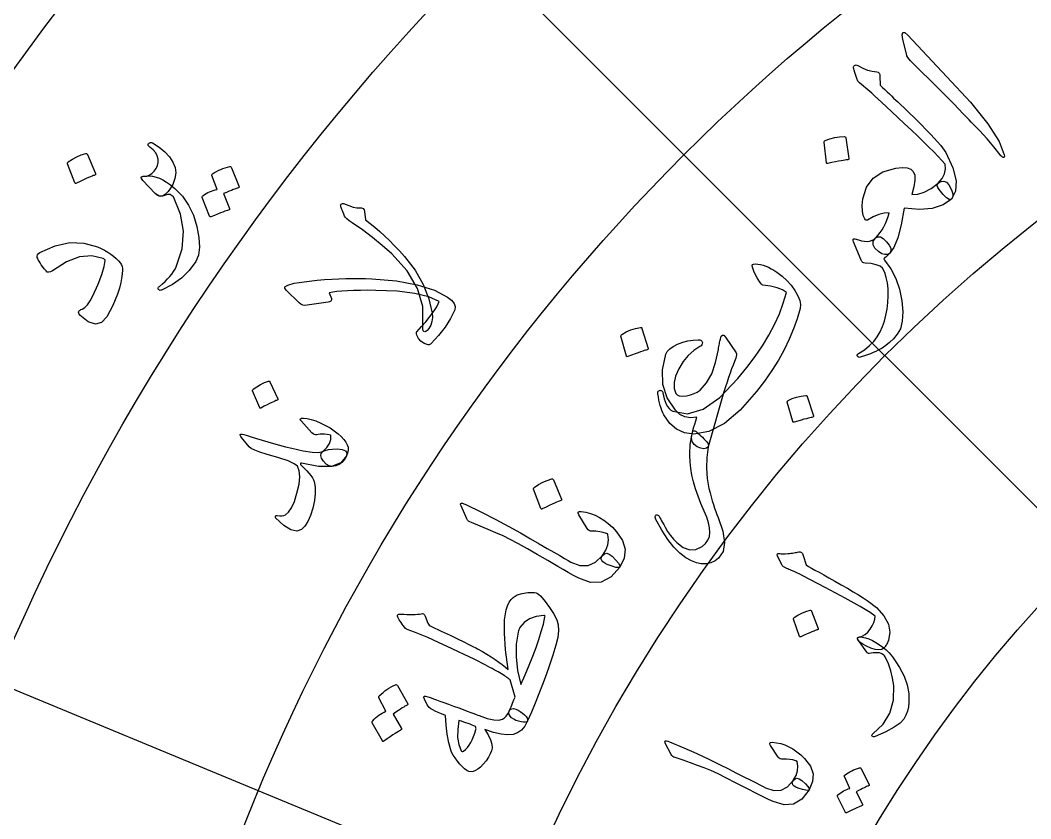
# Model space of a CAD drawing. Header units: millimetres. Extents: x -65 to 65, y -65 to 74.
# Drawn here: x -32.18 to -16.32, y 11.34 to 23.87 of the extents above; entities that cross this region are included whole.
import ezdxf

# ---------------------------------------------------------------- set-up
doc = ezdxf.new("R2010")
doc.units = ezdxf.units.MM
for name, color, linetype in [('ENGRAVE', 7, 'Continuous'), ('ENGRAVE_FINE', 8, 'Continuous'), ('GUIDE', 3, 'Continuous'), ('TEXT', 5, 'Continuous')]:
    doc.layers.add(name, color=color, linetype=linetype)

msp = doc.modelspace()

# ---------------------------------------------------------------- linework, layer by layer
at = {"layer": 'ENGRAVE'}
for radius in [57.525, 48.6086, 39.6922, 30.7759, 21.8595]:
    msp.add_circle((0, 0), radius, dxfattribs=at)
at = {"layer": 'ENGRAVE_FINE'}
for points in [[(-28.0667, 28.0667), (-21.7618, 21.7618)], [(-21.7618, 21.7618), (-15.457, 15.457)], [(-36.6709, 15.1896), (-28.4332, 11.7774)], [(-28.4332, 11.7774), (-20.1955, 8.3653)]]:
    msp.add_lwpolyline(points, dxfattribs=at)
for radius in [53.0668, 44.1504, 35.2341, 26.3177]:
    msp.add_circle((0, 0), radius, dxfattribs=at)
at = {"layer": 'GUIDE'}
msp.add_circle((0, 0), 59.475, dxfattribs=at)
at = {"layer": 'TEXT'}
for points in [[(-18.3254, 23.5691), (-18.3374, 23.6446), (-18.3284, 23.6814), (-18.2985, 23.6794), (-18.2477, 23.6385), (-17.637, 22.988), (-17.2654, 22.5862), (-16.9923, 22.247), (-16.816, 21.9718), (-16.7357, 21.761), (-16.7343, 21.7398), (-16.7367, 21.726), (-16.743, 21.7194), (-16.7533, 21.72), (-16.7647, 21.7247), (-16.7767, 21.7329), (-16.7892, 21.7447), (-16.8022, 21.7601), (-16.8981, 21.8844), (-17.0055, 22.0118), (-17.1246, 22.1422), (-17.2553, 22.2756), (-17.2887, 22.311), (-17.3803, 22.4057), (-17.5302, 22.5594), (-17.7387, 22.772), (-18.2078, 23.2379), (-18.2308, 23.2642), (-18.2492, 23.2907), (-18.2628, 23.3174), (-18.2718, 23.3443)], [(-19.0466, 22.9431), (-19.0643, 23.0052), (-19.0787, 23.0542), (-19.0896, 23.0902), (-19.0972, 23.113), (-19.101, 23.1283), (-19.1008, 23.1417), (-19.0965, 23.1532), (-19.0881, 23.1628), (-19.0756, 23.1701), (-19.0622, 23.1724), (-19.0477, 23.1696), (-19.0322, 23.1618), (-18.9581, 23.1221), (-18.8841, 23.0922), (-18.8103, 23.0721), (-18.7366, 23.0617), (-18.7147, 23.057), (-18.6991, 23.0443), (-18.6899, 23.0235), (-18.687, 22.9946), (-18.6811, 22.8545), (-18.6449, 22.8191), (-18.6092, 22.7845), (-18.5742, 22.7506), (-18.5397, 22.7173), (-18.5058, 22.6847), (-18.4725, 22.6529), (-18.4398, 22.6217), (-18.4076, 22.5912), (-18.111, 22.3081), (-17.8865, 22.0807), (-17.7336, 21.9096), (-17.6517, 21.7952), (-17.5439, 21.5545), (-17.4929, 21.3531), (-17.499, 21.1906), (-17.5623, 21.0666), (-17.565, 21.0643), (-17.5677, 21.062), (-17.5704, 21.0598), (-17.5732, 21.0575), (-17.6024, 21.0597), (-17.6427, 21.0868), (-17.6941, 21.1389), (-17.7565, 21.216), (-17.7775, 21.2463), (-17.787, 21.2732), (-17.7848, 21.2968), (-17.7712, 21.3171), (-17.713, 21.3893), (-17.6758, 21.4631), (-17.6597, 21.5389), (-17.6646, 21.6165), (-17.7149, 21.6733), (-17.7738, 21.7367), (-17.8413, 21.8064), (-17.9174, 21.8826), (-18.0015, 21.965), (-18.0934, 22.0534), (-18.1931, 22.1477), (-18.3005, 22.248), (-18.4053, 22.3471), (-18.5, 22.4358), (-18.5844, 22.5142), (-18.6586, 22.5822), (-18.7221, 22.6401), (-18.7747, 22.6884), (-18.8162, 22.727), (-18.8466, 22.7559), (-19.0079, 22.8905), (-19.0218, 22.9054), (-19.0329, 22.9191), (-19.0412, 22.9317), (-19.0466, 22.9431)], [(-19.5642, 21.9578), (-19.5637, 21.9643), (-19.5606, 21.9708), (-19.5548, 21.9771), (-19.5464, 21.9834), (-19.4723, 22.0109), (-19.3972, 22.0307), (-19.3212, 22.0426), (-19.2442, 22.0468), (-19.235, 22.0452), (-19.2283, 22.0414), (-19.224, 22.0355), (-19.2223, 22.0274), (-19.1731, 21.7041), (-19.1736, 21.6948), (-19.1789, 21.6881), (-19.1888, 21.6838), (-19.2035, 21.682), (-19.2161, 21.6805), (-19.2358, 21.6776), (-19.2623, 21.6734), (-19.2959, 21.6678), (-19.3367, 21.6606), (-19.3852, 21.6512), (-19.4414, 21.6398), (-19.5052, 21.6262), (-19.5144, 21.6252), (-19.5209, 21.6267), (-19.5245, 21.6308), (-19.5254, 21.6373)], [(-30.1619, 21.9382), (-30.1492, 21.951), (-30.1348, 21.9569), (-30.1187, 21.9559), (-30.1009, 21.948), (-29.9944, 21.8796), (-29.9057, 21.8067), (-29.8347, 21.7295), (-29.7813, 21.648), (-29.7482, 21.5634), (-29.7378, 21.4765), (-29.75, 21.3875), (-29.7849, 21.2961), (-29.817, 21.2375), (-29.8546, 21.1873), (-29.8978, 21.1455), (-29.9467, 21.1119), (-29.9704, 21.1051), (-29.9969, 21.11), (-30.0261, 21.1267), (-30.0581, 21.1552), (-30.252, 21.3582), (-30.2665, 21.3737), (-30.2759, 21.3873), (-30.2799, 21.3988), (-30.2788, 21.4082), (-30.273, 21.4156), (-30.2633, 21.4206), (-30.2497, 21.4235), (-30.2321, 21.4241), (-30.1911, 21.4286), (-30.1515, 21.4436), (-30.1134, 21.469), (-30.0767, 21.5048), (-30.0458, 21.5472), (-30.025, 21.5924), (-30.0144, 21.6405), (-30.0139, 21.6916), (-30.0258, 21.7447), (-30.0516, 21.7939), (-30.0914, 21.8394), (-30.1452, 21.881), (-30.1605, 21.8949), (-30.1684, 21.9091), (-30.1689, 21.9235), (-30.1619, 21.9382)], [(-31.4338, 21.621), (-31.4348, 21.6274), (-31.4334, 21.6344), (-31.4294, 21.6418), (-31.4228, 21.6498), (-31.3581, 21.6933), (-31.2905, 21.7296), (-31.22, 21.7586), (-31.1468, 21.7804), (-31.1375, 21.781), (-31.1301, 21.779), (-31.1246, 21.7742), (-31.1209, 21.7669), (-30.9943, 21.4666), (-30.9926, 21.4576), (-30.996, 21.4498), (-31.0046, 21.4434), (-31.0183, 21.4383), (-31.0302, 21.4339), (-31.0484, 21.4266), (-31.0731, 21.4164), (-31.1041, 21.4033), (-31.1418, 21.3868), (-31.1864, 21.3666), (-31.2379, 21.3427), (-31.2963, 21.315), (-31.3049, 21.3119), (-31.3115, 21.3119), (-31.316, 21.315), (-31.3184, 21.3211)], [(-29.1692, 21.4353), (-29.1703, 21.4416), (-29.1688, 21.4482), (-29.1648, 21.4551), (-29.1583, 21.4624), (-29.1268, 21.4826), (-29.0949, 21.501), (-29.0626, 21.5177), (-29.0298, 21.5326), (-28.9963, 21.5459), (-28.9617, 21.5575), (-28.926, 21.5674), (-28.8893, 21.5757), (-28.88, 21.5756), (-28.8722, 21.5728), (-28.8659, 21.5673), (-28.8611, 21.559), (-28.7407, 21.2593), (-28.7405, 21.2535), (-28.7445, 21.248), (-28.7527, 21.243), (-28.7652, 21.2383), (-28.7751, 21.2361), (-28.7899, 21.2315), (-28.8096, 21.2245), (-28.8341, 21.2151), (-28.8638, 21.2032), (-28.8989, 21.1888), (-28.9396, 21.1718), (-28.9857, 21.1522), (-28.891, 20.9189), (-28.8893, 20.9101), (-28.8926, 20.9028), (-28.901, 20.897), (-28.9144, 20.8927), (-28.9261, 20.889), (-28.944, 20.8828), (-28.9681, 20.874), (-28.9985, 20.8628), (-29.0354, 20.8487), (-29.0791, 20.8313), (-29.1296, 20.8106), (-29.1868, 20.7865), (-29.1944, 20.7852), (-29.2003, 20.7864), (-29.2043, 20.7901), (-29.2066, 20.7963), (-29.3212, 21.0906), (-29.3223, 21.0969), (-29.3209, 21.1035), (-29.317, 21.1105), (-29.3106, 21.1178), (-29.2853, 21.1361), (-29.2592, 21.1527), (-29.2323, 21.1676), (-29.2047, 21.1808), (-29.1765, 21.1925), (-29.1479, 21.2028), (-29.1188, 21.2117), (-29.0894, 21.2192)], [(-30.23, 21.427), (-30.1621, 21.4291), (-30.0996, 21.4244), (-30.0425, 21.4128), (-29.9907, 21.3945), (-29.94, 21.3688), (-29.8831, 21.3332), (-29.82, 21.2875), (-29.7505, 21.2319), (-29.6321, 21.1105), (-29.5352, 20.9704), (-29.4595, 20.812), (-29.4048, 20.6352), (-29.3725, 20.4616), (-29.3647, 20.3124), (-29.3816, 20.1873), (-29.4235, 20.0859), (-29.5262, 19.9461), (-29.6476, 19.8256), (-29.788, 19.7241), (-29.9477, 19.6415), (-29.96, 19.6364), (-29.9712, 19.6338), (-29.9813, 19.6336), (-29.9904, 19.6359), (-29.9993, 19.6409), (-30.0058, 19.647), (-30.01, 19.6542), (-30.0119, 19.6625), (-30.0104, 19.6723), (-30.0063, 19.6809), (-29.9998, 19.6885), (-29.9907, 19.6948), (-29.9447, 19.7346), (-29.9023, 19.7738), (-29.8638, 19.8126), (-29.8289, 19.8509), (-29.7979, 19.8891), (-29.7707, 19.9275), (-29.7474, 19.9661), (-29.728, 20.0049), (-29.6386, 20.2851), (-29.6161, 20.5604), (-29.661, 20.8316), (-29.7737, 21.0993), (-29.7791, 21.105), (-29.7885, 21.113), (-29.8017, 21.1232), (-29.819, 21.1357), (-29.8358, 21.1405), (-29.8627, 21.1382), (-29.8997, 21.1287), (-29.9467, 21.1119), (-29.9752, 21.1101), (-30.0033, 21.1166), (-30.0309, 21.1317), (-30.0581, 21.1552), (-30.252, 21.3582), (-30.2745, 21.3877), (-30.2783, 21.409), (-30.2634, 21.4221), (-30.23, 21.427)], [(-17.7712, 21.3171), (-17.7259, 21.3445), (-17.6835, 21.3487), (-17.6441, 21.3298), (-17.6077, 21.2879), (-17.5663, 21.2107), (-17.545, 21.1481), (-17.5436, 21.1001), (-17.5623, 21.0666), (-17.6969, 20.9735), (-17.8652, 20.9188), (-18.0679, 20.902), (-18.3057, 20.9225), (-18.3538, 20.6606), (-18.4075, 20.4555), (-18.4681, 20.3069), (-18.5367, 20.2144), (-18.5701, 20.1955), (-18.6102, 20.1937), (-18.6571, 20.2089), (-18.7109, 20.2413), (-18.7688, 20.2964), (-18.7958, 20.3503), (-18.792, 20.4031), (-18.7572, 20.4548), (-18.7202, 20.4961), (-18.686, 20.5395), (-18.6547, 20.5851), (-18.6262, 20.6328), (-18.6006, 20.683), (-18.5782, 20.7357), (-18.5588, 20.791), (-18.5425, 20.8489), (-18.6231, 20.8456), (-18.7069, 20.8259), (-18.7937, 20.7898), (-18.8835, 20.7371), (-18.8929, 20.7337), (-18.9028, 20.7354), (-18.9131, 20.7423), (-18.9237, 20.7543), (-18.9484, 20.807), (-18.9621, 20.8774), (-18.9648, 20.9658), (-18.9562, 21.0721), (-18.8994, 21.252), (-18.7936, 21.3924), (-18.6394, 21.4924), (-18.4377, 21.5511), (-18.34, 21.5612), (-18.2618, 21.5557), (-18.203, 21.5348), (-18.1636, 21.4987), (-18.142, 21.4422), (-18.1388, 21.363), (-18.1538, 21.2609), (-18.1867, 21.1361), (-18.0921, 21.142), (-17.9915, 21.1743), (-17.8846, 21.2327), (-17.7712, 21.3171)], [(-25.7126, 19.2731), (-25.7084, 19.2077), (-25.7161, 19.1459), (-25.7356, 19.0876), (-25.767, 19.0327), (-25.79, 19.0048), (-25.8102, 18.9877), (-25.8274, 18.9812), (-25.8419, 18.9854), (-25.8536, 18.9999), (-25.8604, 19.0227), (-25.8622, 19.0536), (-25.8589, 19.0926), (-25.8618, 19.3819), (-25.9436, 19.6636), (-26.1054, 19.9381), (-26.3481, 20.2051), (-26.4957, 20.3378), (-26.6482, 20.4635), (-26.8057, 20.5821), (-26.9682, 20.6934), (-27.0153, 20.7256), (-27.0509, 20.7537), (-27.0749, 20.7776), (-27.0873, 20.7975), (-27.0996, 20.8291), (-27.1106, 20.857), (-27.1204, 20.8814), (-27.1288, 20.902), (-27.1359, 20.9193), (-27.1414, 20.9332), (-27.1455, 20.9438), (-27.148, 20.9511), (-27.1493, 20.9628), (-27.1484, 20.9729), (-27.1453, 20.9812), (-27.14, 20.9878), (-27.1305, 20.9938), (-27.1215, 20.9971), (-27.1132, 20.9977), (-27.1055, 20.9954), (-27.0226, 20.9633), (-26.9529, 20.9413), (-26.8962, 20.9292), (-26.8525, 20.9273), (-26.8207, 20.9268), (-26.7971, 20.9171), (-26.7816, 20.8984), (-26.7742, 20.8705), (-26.7581, 20.739), (-26.6845, 20.684), (-26.6104, 20.624), (-26.5357, 20.5592), (-26.4604, 20.4895), (-26.3843, 20.415), (-26.3069, 20.3358), (-26.2284, 20.2519), (-26.1486, 20.1633), (-25.9808, 19.9479), (-25.8524, 19.7277), (-25.7632, 19.5028), (-25.7126, 19.2731)], [(-18.9836, 20.1055), (-19.1013, 20.3929), (-19.108, 20.4182), (-19.107, 20.4346), (-19.0983, 20.4421), (-19.0819, 20.4407), (-19.0252, 20.4242), (-18.9742, 20.4123), (-18.9288, 20.405), (-18.8891, 20.4023), (-18.8519, 20.4064), (-18.8172, 20.4169), (-18.7847, 20.4339), (-18.7546, 20.4572), (-18.7201, 20.4753), (-18.6801, 20.4713), (-18.6347, 20.4453), (-18.5837, 20.3973), (-18.5404, 20.3418), (-18.5177, 20.2933), (-18.5156, 20.2516), (-18.5341, 20.2168), (-18.5542, 20.1965), (-18.5752, 20.1766), (-18.5972, 20.157), (-18.62, 20.1378), (-18.6228, 20.1333), (-18.6235, 20.1272), (-18.6219, 20.1193), (-18.6182, 20.1098), (-18.5156, 19.9711), (-18.436, 19.8179), (-18.3789, 19.6502), (-18.344, 19.4683), (-18.3303, 19.2939), (-18.3374, 19.1485), (-18.3658, 19.0317), (-18.4157, 18.9432), (-18.476, 18.874), (-18.5354, 18.8147), (-18.5939, 18.7655), (-18.6517, 18.7263), (-18.6825, 18.7097), (-18.7162, 18.6926), (-18.7528, 18.6751), (-18.7924, 18.6571), (-18.8351, 18.6392), (-18.8811, 18.6216), (-18.9303, 18.6046), (-18.9828, 18.5879), (-18.9956, 18.5833), (-19.0069, 18.5814), (-19.0167, 18.5824), (-19.0251, 18.5861), (-19.0349, 18.5926), (-19.0413, 18.5994), (-19.0442, 18.6065), (-19.0437, 18.6138), (-19.0417, 18.622), (-19.0374, 18.6293), (-19.0309, 18.6356), (-19.0222, 18.6409), (-18.9299, 18.7018), (-18.8506, 18.7657), (-18.7843, 18.8327), (-18.7308, 18.9031), (-18.6862, 18.9811), (-18.6485, 19.0636), (-18.6176, 19.1508), (-18.5937, 19.2426), (-18.5762, 19.3392), (-18.5649, 19.4405), (-18.5597, 19.5466), (-18.5606, 19.6576), (-18.57, 19.7505), (-18.5873, 19.8352), (-18.6128, 19.9116), (-18.6465, 19.9796), (-18.6858, 20.0123), (-18.7446, 20.0367), (-18.823, 20.0526), (-18.921, 20.06), (-18.9402, 20.0634), (-18.957, 20.0721), (-18.9715, 20.0862), (-18.9836, 20.1055)], [(-31.7725, 19.938), (-31.8013, 19.9733), (-31.8265, 20.0061), (-31.8482, 20.0365), (-31.8664, 20.0644), (-31.8814, 20.0898), (-31.8934, 20.1125), (-31.9026, 20.1326), (-31.9088, 20.15), (-31.9112, 20.1726), (-31.9054, 20.1927), (-31.8915, 20.2104), (-31.8695, 20.2257), (-31.6308, 20.3323), (-31.3997, 20.3823), (-31.1768, 20.3764), (-30.962, 20.3153), (-30.9059, 20.2897), (-30.8528, 20.2621), (-30.8025, 20.2326), (-30.7551, 20.2012), (-30.7111, 20.1679), (-30.6709, 20.133), (-30.6346, 20.0962), (-30.6021, 20.0578), (-30.5875, 20.033), (-30.5774, 20.0063), (-30.5717, 19.9777), (-30.5705, 19.9473), (-30.5815, 19.8527), (-30.5986, 19.7592), (-30.6219, 19.6666), (-30.6513, 19.5749), (-30.6862, 19.4842), (-30.726, 19.3947), (-30.7707, 19.3062), (-30.8203, 19.2187), (-30.9005, 19.1283), (-30.9971, 19.1021), (-31.1103, 19.1404), (-31.24, 19.2434), (-31.2517, 19.2585), (-31.2585, 19.2738), (-31.2604, 19.2892), (-31.2574, 19.3048), (-31.2493, 19.3149), (-31.2383, 19.3236), (-31.2244, 19.3311), (-31.2075, 19.3373), (-31.1642, 19.362), (-31.1214, 19.4054), (-31.0791, 19.4676), (-31.037, 19.5486), (-30.9559, 19.7308), (-30.8965, 19.8841), (-30.8592, 20.0086), (-30.8444, 20.1045), (-30.8465, 20.1113), (-30.8526, 20.1185), (-30.8627, 20.1262), (-30.8769, 20.1343), (-31.0538, 20.1764), (-31.2456, 20.1585), (-31.452, 20.0801), (-31.6726, 19.9402), (-31.7027, 19.9226), (-31.7294, 19.9164), (-31.7527, 19.9215), (-31.7725, 19.938)], [(-20.6401, 20.0497), (-20.6008, 20.0462), (-20.5607, 20.039), (-20.5198, 20.028), (-20.4782, 20.0133), (-20.4359, 19.995), (-20.3931, 19.9733), (-20.3499, 19.9482), (-20.3062, 19.9196), (-20.2235, 19.8571), (-20.1485, 19.7879), (-20.0812, 19.7123), (-20.0215, 19.6302), (-19.9754, 19.5497), (-19.9466, 19.4762), (-19.9349, 19.4096), (-19.9404, 19.35), (-19.9861, 19.1889), (-20.0429, 19.0273), (-20.111, 18.8651), (-20.1901, 18.7022), (-20.2807, 18.5385), (-20.383, 18.3743), (-20.4969, 18.2092), (-20.6225, 18.0431), (-20.8798, 17.751), (-21.1282, 17.5421), (-21.3703, 17.4167), (-21.608, 17.3758), (-21.7518, 17.3952), (-21.878, 17.4517), (-21.9865, 17.5457), (-22.0766, 17.6778), (-22.0924, 17.7107), (-22.1072, 17.7461), (-22.1208, 17.7839), (-22.1334, 17.8241), (-22.1448, 17.8668), (-22.1552, 17.9119), (-22.1644, 17.9594), (-22.1724, 18.0093), (-22.1736, 18.0248), (-22.1712, 18.038), (-22.1655, 18.0491), (-22.1562, 18.0579), (-22.1484, 18.0625), (-22.1393, 18.0643), (-22.129, 18.0633), (-22.1175, 18.0595), (-22.1079, 18.0544), (-22.1007, 18.0471), (-22.096, 18.0375), (-22.0936, 18.0258), (-22.0848, 17.9781), (-22.0729, 17.932), (-22.0579, 17.8877), (-22.0397, 17.845), (-22.0186, 17.8088), (-21.9942, 17.7788), (-21.9665, 17.755), (-21.9357, 17.7373), (-21.7051, 17.6961), (-21.4596, 17.7683), (-21.1976, 17.9524), (-20.9157, 18.2473), (-20.7744, 18.4212), (-20.6463, 18.593), (-20.5314, 18.7629), (-20.4297, 18.9314), (-20.3412, 19.0989), (-20.2658, 19.2656), (-20.2035, 19.4319), (-20.1543, 19.598), (-20.2183, 19.6393), (-20.3016, 19.6725), (-20.4042, 19.6975), (-20.5262, 19.7138), (-20.5346, 19.7187), (-20.547, 19.7313), (-20.5634, 19.7515), (-20.5838, 19.7794), (-20.5851, 19.7829), (-20.5864, 19.7858), (-20.5878, 19.788), (-20.5891, 19.7896), (-20.6141, 19.8302), (-20.6391, 19.8787), (-20.6642, 19.9349), (-20.6892, 19.999), (-20.694, 20.0214), (-20.6874, 20.0373), (-20.6694, 20.0468), (-20.6401, 20.0497)], [(-25.9514, 18.983), (-25.8789, 19.0654), (-25.8146, 19.1409), (-25.7587, 19.2098), (-25.7113, 19.2721), (-25.6721, 19.3279), (-25.6408, 19.3772), (-25.6175, 19.4202), (-25.6022, 19.4567), (-25.7647, 19.5298), (-25.9843, 19.5844), (-26.2616, 19.6195), (-26.5968, 19.6334), (-26.7231, 19.6339), (-26.8397, 19.6327), (-26.9464, 19.6301), (-27.0433, 19.626), (-27.1302, 19.6206), (-27.2069, 19.6136), (-27.2734, 19.6051), (-27.3296, 19.5954), (-27.2905, 19.5061), (-27.2946, 19.483), (-27.3055, 19.4658), (-27.323, 19.4543), (-27.3473, 19.4487), (-27.6746, 19.3984), (-27.7101, 19.3972), (-27.7429, 19.4033), (-27.7731, 19.4167), (-27.8006, 19.4375), (-28.0031, 19.6369), (-28.0167, 19.6519), (-28.0245, 19.6653), (-28.0264, 19.6773), (-28.0225, 19.6877), (-27.9766, 19.717), (-27.877, 19.7445), (-27.7239, 19.7698), (-27.5176, 19.792), (-27.4019, 19.8019), (-27.2887, 19.8097), (-27.178, 19.8156), (-27.0697, 19.8195), (-26.964, 19.8215), (-26.8608, 19.8216), (-26.7601, 19.8198), (-26.6619, 19.8162), (-26.2739, 19.782), (-25.9464, 19.7213), (-25.6788, 19.6362), (-25.4706, 19.5283), (-25.4079, 19.4774), (-25.3686, 19.4271), (-25.3526, 19.3774), (-25.36, 19.3282), (-25.4267, 19.1903), (-25.5105, 19.0566), (-25.6113, 18.9269), (-25.7293, 18.801), (-25.7408, 18.7898), (-25.7519, 18.7824), (-25.7629, 18.7786), (-25.7736, 18.7786), (-25.8394, 18.8014), (-25.8915, 18.8342), (-25.9298, 18.877), (-25.9543, 18.9299), (-25.9592, 18.9488), (-25.9604, 18.9639), (-25.9578, 18.9753), (-25.9514, 18.983)], [(-22.7512, 18.9146), (-22.7517, 18.9212), (-22.7495, 18.928), (-22.7447, 18.9352), (-22.7373, 18.9427), (-22.6678, 18.9813), (-22.5963, 19.0123), (-22.5226, 19.0358), (-22.4468, 19.0516), (-22.4375, 19.0514), (-22.4303, 19.0487), (-22.4252, 19.0435), (-22.4223, 19.0357), (-22.3262, 18.7225), (-22.3254, 18.7132), (-22.3296, 18.7057), (-22.3388, 18.7), (-22.3531, 18.696), (-22.3654, 18.6925), (-22.3845, 18.6867), (-22.4102, 18.6785), (-22.4427, 18.6678), (-22.4821, 18.6544), (-22.5288, 18.6378), (-22.5829, 18.6179), (-22.6442, 18.5946), (-22.6532, 18.5923), (-22.6598, 18.5928), (-22.664, 18.5962), (-22.6658, 18.6026)], [(-21.1118, 18.901), (-20.944, 18.6537), (-20.9389, 18.6383), (-20.9381, 18.6194), (-20.9416, 18.5971), (-20.9493, 18.5714), (-20.9708, 18.5182), (-20.9928, 18.4612), (-21.0154, 18.4002), (-21.0385, 18.3354), (-21.0622, 18.2668), (-21.0868, 18.1947), (-21.1121, 18.1189), (-21.1381, 18.0395), (-21.3813, 17.1777), (-21.4111, 17.154), (-21.4495, 17.1462), (-21.4966, 17.1544), (-21.5525, 17.1784), (-21.6028, 17.2152), (-21.6335, 17.2613), (-21.6445, 17.3169), (-21.6356, 17.382), (-21.6337, 17.3895), (-21.6298, 17.4044), (-21.6238, 17.4264), (-21.6158, 17.4557), (-21.6055, 17.4919), (-21.5931, 17.5348), (-21.5784, 17.5843), (-21.5614, 17.6404), (-21.6616, 17.6319), (-21.7509, 17.6473), (-21.8294, 17.6868), (-21.897, 17.7506), (-22.0237, 17.9441), (-22.0917, 18.1553), (-22.1002, 18.3842), (-22.0484, 18.6304), (-22.0255, 18.6747), (-21.9866, 18.7159), (-21.9318, 18.7539), (-21.8612, 18.7886), (-21.7802, 18.8178), (-21.6993, 18.8388), (-21.6187, 18.8518), (-21.5383, 18.8567), (-21.512, 18.8548), (-21.4924, 18.8472), (-21.4797, 18.8339), (-21.4738, 18.8149), (-21.4742, 18.7945), (-21.4806, 18.7768), (-21.4929, 18.762), (-21.5113, 18.7499), (-21.6094, 18.6891), (-21.6978, 18.6104), (-21.7762, 18.5141), (-21.8444, 18.4002), (-21.8938, 18.287), (-21.9181, 18.1849), (-21.9173, 18.0941), (-21.8918, 18.0147), (-21.8706, 17.9913), (-21.8354, 17.9777), (-21.7863, 17.9739), (-21.7234, 17.9797), (-21.6595, 17.9928), (-21.6026, 18.0116), (-21.5527, 18.036), (-21.5097, 18.0662), (-21.4087, 18.1797), (-21.3275, 18.324), (-21.2655, 18.4992), (-21.2221, 18.706), (-21.2183, 18.7291), (-21.2145, 18.7516), (-21.2106, 18.7734), (-21.2066, 18.7946), (-21.2026, 18.8149), (-21.1985, 18.8338), (-21.1943, 18.8515), (-21.19, 18.8679), (-21.1767, 18.9121), (-21.1592, 18.9324), (-21.1376, 18.9287), (-21.1118, 18.901)], [(-28.5317, 18.0539), (-28.5329, 18.0596), (-28.5318, 18.0659), (-28.5285, 18.0726), (-28.5229, 18.08), (-28.4667, 18.1212), (-28.4076, 18.156), (-28.3459, 18.1845), (-28.2814, 18.2067), (-28.2732, 18.2075), (-28.2665, 18.206), (-28.2614, 18.202), (-28.2579, 18.1955), (-28.1358, 17.9323), (-28.134, 17.9243), (-28.1368, 17.9173), (-28.1442, 17.9112), (-28.1562, 17.9062), (-28.1666, 17.9018), (-28.1827, 17.8946), (-28.2043, 17.8846), (-28.2315, 17.8718), (-28.2645, 17.8557), (-28.3035, 17.8361), (-28.3486, 17.8129), (-28.3997, 17.786), (-28.4073, 17.7829), (-28.4132, 17.7827), (-28.4173, 17.7853), (-28.4196, 17.7906)], [(-20.1417, 17.8762), (-20.1422, 17.8825), (-20.1402, 17.8888), (-20.1357, 17.8952), (-20.1286, 17.9018), (-20.0624, 17.9332), (-19.9941, 17.9572), (-19.9236, 17.9739), (-19.8511, 17.9832), (-19.8421, 17.9823), (-19.8351, 17.9792), (-19.8302, 17.9738), (-19.8273, 17.9662), (-19.7306, 17.662), (-19.7297, 17.6532), (-19.7336, 17.6464), (-19.7424, 17.6417), (-19.7561, 17.639), (-19.7679, 17.6366), (-19.7861, 17.6326), (-19.8107, 17.6267), (-19.8417, 17.6191), (-19.8794, 17.6094), (-19.9241, 17.5971), (-19.9757, 17.5824), (-20.0344, 17.565), (-20.043, 17.5635), (-20.0494, 17.5645), (-20.0534, 17.568), (-20.0553, 17.5742)], [(-27.4029, 17.3738), (-27.4397, 17.3748), (-27.4723, 17.3741), (-27.5008, 17.3716), (-27.5251, 17.3674), (-27.5447, 17.3658), (-27.5636, 17.3698), (-27.5817, 17.3796), (-27.5991, 17.395), (-27.7697, 17.5833), (-27.7827, 17.6028), (-27.7811, 17.6165), (-27.7651, 17.6245), (-27.7347, 17.6266), (-27.6761, 17.6215), (-27.6105, 17.6071), (-27.538, 17.5834), (-27.4585, 17.5504), (-27.3853, 17.5139), (-27.3163, 17.4738), (-27.2515, 17.4302), (-27.1908, 17.383), (-27.1408, 17.3376), (-27.0998, 17.2937), (-27.0678, 17.2514), (-27.0448, 17.2106), (-27.0335, 17.1713), (-27.033, 17.1271), (-27.043, 17.078), (-27.0638, 17.024), (-27.0928, 16.9736), (-27.1295, 16.9327), (-27.1741, 16.9012), (-27.2264, 16.8791), (-27.2807, 16.8706), (-27.3312, 16.8796), (-27.3779, 16.9064), (-27.4207, 16.9508), (-27.4494, 16.9974), (-27.4603, 17.0383), (-27.4535, 17.0733), (-27.4289, 17.1025), (-27.3648, 17.1652), (-27.3225, 17.2283), (-27.302, 17.2919), (-27.3034, 17.3562), (-27.3107, 17.3623), (-27.3298, 17.3673), (-27.3605, 17.3712), (-27.4029, 17.3738)], [(-28.6344, 17.3622), (-28.5523, 17.3347), (-28.4682, 17.3077), (-28.3821, 17.2813), (-28.2939, 17.2555), (-28.2035, 17.23), (-28.1103, 17.2046), (-28.0145, 17.1793), (-27.916, 17.1541), (-27.7355, 17.1139), (-27.595, 17.0916), (-27.4943, 17.0874), (-27.4333, 17.1015), (-27.3905, 17.1203), (-27.3383, 17.1335), (-27.2767, 17.1412), (-27.2056, 17.1433), (-27.1239, 17.1359), (-27.0719, 17.1152), (-27.0497, 17.0815), (-27.057, 17.0347), (-27.144, 16.9232), (-27.2904, 16.8675), (-27.497, 16.8669), (-27.764, 16.921), (-27.7687, 16.9215), (-27.7727, 16.9207), (-27.7762, 16.9185), (-27.779, 16.9151), (-27.7801, 16.912), (-27.7803, 16.9083), (-27.7794, 16.904), (-27.7774, 16.8991), (-27.7467, 16.8698), (-27.7149, 16.8376), (-27.6821, 16.8024), (-27.6482, 16.7643), (-27.6173, 16.7264), (-27.5933, 16.6918), (-27.5762, 16.6605), (-27.566, 16.6325), (-27.5498, 16.5443), (-27.5478, 16.4454), (-27.5598, 16.3358), (-27.5857, 16.2155), (-27.6208, 16.0985), (-27.6618, 16.0034), (-27.7089, 15.9302), (-27.7623, 15.8788), (-27.8376, 15.8516), (-27.9308, 15.8727), (-28.0418, 15.9422), (-28.1705, 16.0605), (-28.1735, 16.0666), (-28.1745, 16.073), (-28.1735, 16.0796), (-28.1705, 16.0864), (-28.1653, 16.0936), (-28.1591, 16.0983), (-28.1519, 16.1007), (-28.1438, 16.1007), (-28.1053, 16.0962), (-28.0713, 16.0961), (-28.0417, 16.1003), (-28.0165, 16.1089), (-27.9652, 16.1513), (-27.9179, 16.2217), (-27.8744, 16.3203), (-27.8344, 16.447), (-27.8022, 16.5887), (-27.7901, 16.7068), (-27.7984, 16.8016), (-27.8273, 16.8728), (-27.8767, 16.9118), (-27.9744, 16.9564), (-28.1206, 17.0065), (-28.3154, 17.0617), (-28.4168, 17.0927), (-28.4959, 17.1225), (-28.5526, 17.1513), (-28.5869, 17.1791), (-28.7035, 17.3227), (-28.7156, 17.338), (-28.7231, 17.351), (-28.7258, 17.3616), (-28.7239, 17.3699), (-28.7144, 17.3758), (-28.6963, 17.3765), (-28.6696, 17.372), (-28.6344, 17.3622)], [(-21.3813, 17.1777), (-21.4051, 17.0086), (-21.411, 16.8433), (-21.3992, 16.6821), (-21.3698, 16.525), (-21.3529, 16.4564), (-21.3357, 16.3911), (-21.3182, 16.3291), (-21.3004, 16.2703), (-21.2824, 16.2148), (-21.2641, 16.1624), (-21.2457, 16.1133), (-21.2271, 16.0674), (-21.1526, 15.8526), (-21.126, 15.675), (-21.1477, 15.5339), (-21.2182, 15.4285), (-21.2743, 15.3855), (-21.3384, 15.3566), (-21.4108, 15.3417), (-21.4914, 15.3408), (-21.5659, 15.3533), (-21.6465, 15.3853), (-21.7334, 15.4367), (-21.8263, 15.5077), (-21.9188, 15.5996), (-22.0134, 15.7198), (-22.1095, 15.8688), (-22.2068, 16.0469), (-22.2105, 16.0588), (-22.2122, 16.0704), (-22.2119, 16.0816), (-22.2096, 16.0925), (-22.2055, 16.1016), (-22.1999, 16.1073), (-22.1928, 16.1098), (-22.1842, 16.109), (-22.1742, 16.1053), (-22.1662, 16.1014), (-22.16, 16.0972), (-22.1557, 16.0927), (-22.1525, 16.0869), (-22.1468, 16.0764), (-22.1385, 16.0614), (-22.1277, 16.0419), (-22.1143, 16.0177), (-22.0983, 15.989), (-22.0797, 15.9558), (-22.0585, 15.918), (-22.0184, 15.8497), (-21.9746, 15.7865), (-21.9271, 15.7283), (-21.876, 15.6751), (-21.7733, 15.598), (-21.6727, 15.5622), (-21.5744, 15.5674), (-21.4782, 15.6133), (-21.4243, 15.6584), (-21.386, 15.7102), (-21.3634, 15.7688), (-21.3564, 15.8342), (-21.3603, 15.905), (-21.3761, 15.9838), (-21.4038, 16.0708), (-21.4433, 16.1659), (-21.4954, 16.2863), (-21.5407, 16.4034), (-21.5794, 16.517), (-21.6113, 16.6273), (-21.6364, 16.7345), (-21.6547, 16.8392), (-21.6661, 16.9413), (-21.6707, 17.0408), (-21.6712, 17.0806), (-21.6701, 17.1213), (-21.6674, 17.1628), (-21.6632, 17.2051), (-21.6577, 17.2482), (-21.6513, 17.2921), (-21.6439, 17.3367), (-21.6356, 17.382), (-21.6261, 17.4126), (-21.6121, 17.4286), (-21.5935, 17.4299), (-21.5704, 17.4167), (-21.545, 17.3939), (-21.5204, 17.3712), (-21.4964, 17.3488), (-21.473, 17.3267), (-21.4507, 17.3048), (-21.4296, 17.2831), (-21.4098, 17.2616), (-21.3914, 17.2404), (-21.3842, 17.2294), (-21.3801, 17.2154), (-21.3791, 17.1981), (-21.3813, 17.1777)], [(-24.1226, 16.5104), (-24.1236, 16.5168), (-24.1222, 16.5238), (-24.1181, 16.5313), (-24.1115, 16.5394), (-24.0465, 16.5835), (-23.9786, 16.6204), (-23.9078, 16.65), (-23.8343, 16.6722), (-23.825, 16.6728), (-23.8176, 16.6708), (-23.8121, 16.6661), (-23.8084, 16.6586), (-23.6823, 16.3575), (-23.6806, 16.3484), (-23.6841, 16.3406), (-23.6926, 16.3342), (-23.7064, 16.329), (-23.7183, 16.3245), (-23.7366, 16.3171), (-23.7613, 16.3067), (-23.7924, 16.2934), (-23.8302, 16.2767), (-23.8748, 16.2562), (-23.9265, 16.2318), (-23.985, 16.2036), (-23.9936, 16.2004), (-24.0002, 16.2004), (-24.0047, 16.2034), (-24.0072, 16.2096)], [(-25.2599, 16.2515), (-25.265, 16.2637), (-25.2673, 16.2736), (-25.2668, 16.281), (-25.2635, 16.2861), (-25.2545, 16.2913), (-25.238, 16.2905), (-25.2141, 16.2837), (-25.1827, 16.2709), (-24.9382, 16.1505), (-24.7142, 16.036), (-24.5106, 15.9275), (-24.3272, 15.8251), (-24.1722, 15.7349), (-24.0331, 15.6541), (-23.91, 15.5829), (-23.8029, 15.5211), (-23.7119, 15.4687), (-23.637, 15.4255), (-23.5784, 15.3914), (-23.5359, 15.3665), (-23.3952, 15.3128), (-23.2659, 15.3125), (-23.148, 15.3652), (-23.041, 15.4708), (-23.0091, 15.4987), (-22.9734, 15.5062), (-22.934, 15.4933), (-22.8909, 15.4601), (-22.8292, 15.3984), (-22.7885, 15.3493), (-22.7689, 15.3129), (-22.7702, 15.289), (-22.9067, 15.1338), (-23.059, 15.053), (-23.2279, 15.0466), (-23.414, 15.1152), (-23.4954, 15.1596), (-23.5767, 15.2047), (-23.6579, 15.2504), (-23.7389, 15.2968), (-23.8198, 15.3436), (-23.9009, 15.3908), (-23.982, 15.4382), (-24.0632, 15.486), (-24.2179, 15.5773), (-24.3591, 15.6565), (-24.4868, 15.7235), (-24.6011, 15.7784), (-24.7128, 15.8281), (-24.8328, 15.8795), (-24.961, 15.9327), (-25.0976, 15.9874), (-25.1215, 15.9984), (-25.1412, 16.0118), (-25.1566, 16.0276), (-25.1678, 16.0458)], [(-23.2827, 15.8959), (-23.4103, 16.1072), (-23.422, 16.1337), (-23.4202, 16.1519), (-23.4048, 16.1619), (-23.3758, 16.1636), (-23.3007, 16.1517), (-23.2274, 16.1319), (-23.1559, 16.1044), (-23.0862, 16.0692), (-23.018, 16.0259), (-22.951, 15.974), (-22.8852, 15.9137), (-22.8206, 15.845), (-22.7265, 15.7079), (-22.6869, 15.5697), (-22.7015, 15.4302), (-22.7702, 15.289), (-22.7897, 15.2806), (-22.8288, 15.2846), (-22.8872, 15.301), (-22.9652, 15.3299), (-23.0043, 15.3493), (-23.0333, 15.3699), (-23.0521, 15.3919), (-23.0608, 15.4152), (-23.0607, 15.4291), (-23.0574, 15.443), (-23.0508, 15.4569), (-23.041, 15.4708), (-22.9882, 15.5548), (-22.9567, 15.6375), (-22.9464, 15.7192), (-22.9574, 15.8), (-22.9594, 15.8047), (-22.9636, 15.8086), (-22.9699, 15.8118), (-22.9783, 15.8144), (-23.0285, 15.8317), (-23.0833, 15.8439), (-23.1428, 15.851), (-23.2068, 15.8528), (-23.23, 15.855), (-23.2504, 15.8629), (-23.268, 15.8765), (-23.2827, 15.8959)], [(-20.295, 15.4946), (-20.2887, 15.5002), (-20.2804, 15.5032), (-20.27, 15.5034), (-20.2577, 15.5011), (-20.2388, 15.4976), (-20.2116, 15.4964), (-20.1759, 15.4975), (-20.132, 15.5008), (-20.1078, 15.5037), (-20.0843, 15.5066), (-20.0615, 15.5095), (-20.0396, 15.5124), (-20.0184, 15.5157), (-19.9979, 15.5195), (-19.9783, 15.5239), (-19.9595, 15.5289), (-19.9379, 15.5298), (-19.9192, 15.5204), (-19.9034, 15.5007), (-19.8904, 15.4708), (-19.8457, 15.3235), (-19.8084, 15.3005), (-19.7621, 15.2735), (-19.7068, 15.2424), (-19.6424, 15.2072), (-19.5691, 15.167), (-19.4869, 15.1213), (-19.3958, 15.0698), (-19.2959, 15.0126), (-19.1963, 14.9564), (-19.1055, 14.9032), (-19.0236, 14.8531), (-18.9504, 14.8061), (-18.8859, 14.7624), (-18.8299, 14.7223), (-18.7824, 14.6856), (-18.7433, 14.6525), (-18.6235, 14.5234), (-18.5523, 14.3945), (-18.5294, 14.2661), (-18.5546, 14.1379), (-18.5613, 14.1194), (-18.5686, 14.1021), (-18.5765, 14.0861), (-18.585, 14.0712), (-18.5939, 14.0574), (-18.6031, 14.0446), (-18.6126, 14.0327), (-18.6223, 14.0218), (-18.6584, 13.9969), (-18.7053, 13.9877), (-18.7632, 13.9939), (-18.8322, 14.0156), (-18.9006, 14.046), (-18.957, 14.0785), (-19.0014, 14.1129), (-19.0337, 14.1495), (-19.0383, 14.1574), (-19.0405, 14.1646), (-19.0403, 14.171), (-19.0376, 14.1766), (-19.0324, 14.1823), (-19.0264, 14.1863), (-19.0195, 14.1888), (-19.0118, 14.1896), (-18.9644, 14.2063), (-18.9201, 14.2328), (-18.8788, 14.2691), (-18.8406, 14.3153), (-18.8077, 14.369), (-18.784, 14.4212), (-18.7694, 14.4718), (-18.764, 14.521), (-18.8431, 14.5773), (-18.9999, 14.6715), (-19.2347, 14.8029), (-19.548, 14.9707), (-19.8988, 15.1536), (-19.9454, 15.1778), (-19.9903, 15.1996), (-20.0335, 15.2189), (-20.075, 15.2359), (-20.0961, 15.2439), (-20.115, 15.2517), (-20.1319, 15.2593), (-20.1467, 15.2666), (-20.1595, 15.2732), (-20.1705, 15.2786), (-20.1795, 15.2829), (-20.1866, 15.286), (-20.2014, 15.2945), (-20.2133, 15.304), (-20.2224, 15.3147), (-20.2286, 15.3265), (-20.297, 15.4655), (-20.2993, 15.4741), (-20.2997, 15.4818), (-20.2983, 15.4887), (-20.295, 15.4946)], [(-26.2522, 14.5046), (-26.2559, 14.5172), (-26.2573, 14.5273), (-26.2563, 14.5351), (-26.2531, 14.5405), (-26.2467, 14.5455), (-26.2381, 14.5488), (-26.2274, 14.5503), (-26.2146, 14.5501), (-26.1599, 14.5478), (-26.109, 14.5461), (-26.0619, 14.545), (-26.0185, 14.5446), (-25.9792, 14.5453), (-25.9442, 14.5476), (-25.9135, 14.5514), (-25.8871, 14.5567), (-25.8662, 14.5598), (-25.8487, 14.5549), (-25.8346, 14.542), (-25.8239, 14.5212), (-25.7822, 14.4103), (-25.7733, 14.3942), (-25.7608, 14.3799), (-25.7448, 14.3673), (-25.7251, 14.3566), (-25.5697, 14.284), (-25.4332, 14.2196), (-25.3154, 14.1634), (-25.2164, 14.1154), (-25.1357, 14.0759), (-25.0731, 14.0448), (-25.0286, 14.0223), (-25.0022, 14.0083), (-24.9256, 13.9644), (-24.8536, 13.9213), (-24.7864, 13.8791), (-24.7239, 13.8377), (-24.666, 13.7973), (-24.6127, 13.7582), (-24.5638, 13.7203), (-24.5193, 13.6837), (-24.5623, 13.9913), (-24.5808, 14.2499), (-24.5765, 14.4586), (-24.5503, 14.6166), (-24.5294, 14.6817), (-24.5042, 14.7361), (-24.4746, 14.7799), (-24.4408, 14.8131), (-24.3789, 14.8512), (-24.3025, 14.8764), (-24.2115, 14.8887), (-24.1061, 14.8879), (-24.0833, 14.8838), (-24.0605, 14.8737), (-24.0377, 14.8577), (-24.0147, 14.8358), (-23.9389, 14.7466), (-23.871, 14.6546), (-23.811, 14.56), (-23.7589, 14.4627), (-23.7348, 14.3846), (-23.7289, 14.2918), (-23.7412, 14.1842), (-23.7714, 14.0616), (-23.8218, 13.9041), (-23.8736, 13.749), (-23.9268, 13.5965), (-23.9814, 13.4465), (-24.0377, 13.2992), (-24.0957, 13.1549), (-24.1554, 13.0135), (-24.2171, 12.8751), (-24.2295, 12.8624), (-24.25, 12.8555), (-24.2788, 12.8545), (-24.3157, 12.8592), (-24.359, 12.869), (-24.3985, 12.8829), (-24.4344, 12.9008), (-24.4665, 12.9229), (-24.4917, 12.9475), (-24.5065, 12.9733), (-24.511, 13.0002), (-24.5051, 13.0282), (-24.4897, 13.0614), (-24.4756, 13.0931), (-24.4628, 13.1232), (-24.4513, 13.1517), (-24.4408, 13.1784), (-24.4308, 13.2032), (-24.4213, 13.2259), (-24.4124, 13.2467), (-24.4874, 13.5172), (-24.494, 13.5229), (-24.5027, 13.5298), (-24.5137, 13.5379), (-24.5268, 13.5472), (-24.542, 13.5577), (-24.5595, 13.5694), (-24.5792, 13.5823), (-24.601, 13.5965), (-24.6249, 13.6115), (-24.6508, 13.6271), (-24.6787, 13.6433), (-24.7086, 13.6601), (-24.7403, 13.6776), (-24.7733, 13.6958), (-24.8077, 13.7149), (-24.8434, 13.7346), (-24.8841, 13.7566), (-24.9331, 13.7821), (-24.9905, 13.8112), (-25.0563, 13.8439), (-25.1301, 13.8799), (-25.2115, 13.919), (-25.3005, 13.9612), (-25.3971, 14.0065), (-25.6118, 14.1064), (-25.7827, 14.1834), (-25.9097, 14.2378), (-25.9928, 14.2696), (-26.0471, 14.2882), (-26.088, 14.3032), (-26.1153, 14.3146), (-26.1291, 14.3225), (-26.1497, 14.3471), (-26.1686, 14.371), (-26.1858, 14.3943), (-26.2012, 14.417), (-26.2154, 14.4392), (-26.2286, 14.4612), (-26.2409, 14.4831), (-26.2522, 14.5046)], [(-20.0434, 14.472), (-20.0442, 14.4777), (-20.0427, 14.4839), (-20.0389, 14.4905), (-20.0328, 14.4976), (-19.9738, 14.5357), (-19.9125, 14.5671), (-19.8488, 14.592), (-19.7828, 14.6103), (-19.7745, 14.6107), (-19.7679, 14.6087), (-19.7631, 14.6044), (-19.7601, 14.5977), (-19.6553, 14.3266), (-19.654, 14.3185), (-19.6572, 14.3117), (-19.665, 14.3061), (-19.6774, 14.3017), (-19.6881, 14.298), (-19.7046, 14.2918), (-19.7268, 14.283), (-19.7548, 14.2718), (-19.7888, 14.2577), (-19.8291, 14.2403), (-19.8756, 14.2197), (-19.9284, 14.1957), (-19.9362, 14.193), (-19.942, 14.1931), (-19.946, 14.1959), (-19.948, 14.2014)], [(-24.3351, 14.3401), (-24.3438, 14.3238), (-24.3516, 14.3065), (-24.3585, 14.2881), (-24.3644, 14.2686), (-24.3937, 14.079), (-24.3962, 13.8783), (-24.3717, 13.6669), (-24.3201, 13.4453), (-24.2523, 13.5997), (-24.1901, 13.7476), (-24.1337, 13.8892), (-24.083, 14.0247), (-24.0385, 14.1541), (-24.0003, 14.2776), (-23.9687, 14.3954), (-23.9437, 14.5075), (-23.9421, 14.5185), (-23.9442, 14.5258), (-23.9501, 14.5297), (-23.9598, 14.53), (-24.0818, 14.5128), (-24.1852, 14.4754), (-24.2696, 14.4177), (-24.3351, 14.3401)], [(-19.0099, 14.1922), (-18.9645, 14.19), (-18.9155, 14.18), (-18.8627, 14.162), (-18.8063, 14.1362), (-18.7501, 14.1055), (-18.6953, 14.0708), (-18.642, 14.0321), (-18.5901, 13.9896), (-18.5414, 13.9411), (-18.49, 13.8788), (-18.4358, 13.8028), (-18.3786, 13.7131), (-18.3084, 13.5791), (-18.2609, 13.4432), (-18.236, 13.3052), (-18.2334, 13.1651), (-18.2412, 13.0955), (-18.2571, 13.0286), (-18.2812, 12.9645), (-18.3136, 12.903), (-18.3698, 12.8401), (-18.4636, 12.7739), (-18.5952, 12.7037), (-18.7644, 12.6288), (-18.7766, 12.6259), (-18.7877, 12.6259), (-18.7978, 12.629), (-18.8068, 12.635), (-18.8126, 12.6431), (-18.8128, 12.6521), (-18.8076, 12.662), (-18.7968, 12.673), (-18.6375, 12.8225), (-18.5307, 12.9975), (-18.4756, 13.1993), (-18.4717, 13.4293), (-18.488, 13.5469), (-18.5157, 13.6609), (-18.5547, 13.7713), (-18.6051, 13.8782), (-18.6151, 13.8935), (-18.6285, 13.9075), (-18.6455, 13.9201), (-18.6659, 13.9314), (-18.6965, 13.9409), (-18.7388, 13.9441), (-18.7927, 13.9411), (-18.8584, 13.9316), (-18.8673, 13.932), (-18.8763, 13.9358), (-18.8851, 13.9431), (-18.894, 13.9539), (-19.0318, 14.1521), (-19.0364, 14.16), (-19.0386, 14.1672), (-19.0384, 14.1736), (-19.0357, 14.1792), (-19.0305, 14.1849), (-19.0244, 14.1889), (-19.0176, 14.1914), (-19.0099, 14.1922)], [(-26.5502, 13.236), (-26.5521, 13.2423), (-26.5516, 13.2495), (-26.5485, 13.2576), (-26.543, 13.2666), (-26.5142, 13.2943), (-26.4847, 13.3203), (-26.4545, 13.3445), (-26.4236, 13.367), (-26.3917, 13.3879), (-26.3585, 13.4073), (-26.3239, 13.4251), (-26.2881, 13.4415), (-26.2788, 13.4433), (-26.2705, 13.4421), (-26.2634, 13.4376), (-26.2574, 13.43), (-26.094, 13.1433), (-26.093, 13.1372), (-26.0963, 13.1307), (-26.1039, 13.1237), (-26.1157, 13.1162), (-26.1254, 13.1119), (-26.1396, 13.104), (-26.1584, 13.0926), (-26.1817, 13.0776), (-26.2099, 13.0589), (-26.2432, 13.0365), (-26.2816, 13.0102), (-26.3252, 12.98), (-26.1963, 12.7572), (-26.1932, 12.7484), (-26.1955, 12.7401), (-26.2031, 12.7323), (-26.216, 12.725), (-26.2271, 12.7187), (-26.2441, 12.7084), (-26.2671, 12.6942), (-26.296, 12.676), (-26.331, 12.6534), (-26.3723, 12.6259), (-26.42, 12.5935), (-26.4738, 12.5562), (-26.4813, 12.5532), (-26.4873, 12.5531), (-26.4919, 12.5561), (-26.4951, 12.5621), (-26.6535, 12.8441), (-26.6555, 12.8504), (-26.6551, 12.8576), (-26.6522, 12.8657), (-26.6468, 12.8747), (-26.624, 12.8992), (-26.6002, 12.9221), (-26.5753, 12.9434), (-26.5495, 12.9631), (-26.5228, 12.9814), (-26.4955, 12.9982), (-26.4676, 13.0136), (-26.4391, 13.0277)], [(-25.8347, 13.2138), (-25.8448, 13.2437), (-25.8393, 13.2604), (-25.8183, 13.2637), (-25.7816, 13.2538), (-25.7605, 13.2459), (-25.7311, 13.2352), (-25.6934, 13.2218), (-25.6474, 13.2057), (-25.5928, 13.1865), (-25.5294, 13.1637), (-25.4571, 13.1374), (-25.3759, 13.1074), (-25.2962, 13.078), (-25.2248, 13.0515), (-25.1619, 13.0281), (-25.1073, 13.0076), (-25.0613, 12.9903), (-25.024, 12.9763), (-24.9956, 12.9655), (-24.9759, 12.9579), (-24.8501, 12.9136), (-24.7468, 12.8898), (-24.666, 12.8866), (-24.6075, 12.9041), (-24.5785, 12.9227), (-24.5518, 12.9497), (-24.5273, 12.9848), (-24.5051, 13.0282), (-24.4873, 13.0514), (-24.4643, 13.0642), (-24.4361, 13.0666), (-24.4026, 13.0586), (-24.3658, 13.0424), (-24.3306, 13.0221), (-24.2972, 12.9977), (-24.2655, 12.9691), (-24.2405, 12.941), (-24.2241, 12.9159), (-24.2163, 12.8939), (-24.2171, 12.8751), (-24.2612, 12.7936), (-24.3136, 12.731), (-24.3743, 12.687), (-24.4436, 12.6618), (-24.5296, 12.6547), (-24.6325, 12.6651), (-24.7524, 12.693), (-24.8893, 12.7383), (-24.8351, 12.6536), (-24.7977, 12.5767), (-24.7771, 12.5075), (-24.7734, 12.4461), (-24.7828, 12.4025), (-24.8016, 12.3553), (-24.8297, 12.3042), (-24.8672, 12.2492), (-24.9121, 12.1938), (-24.9544, 12.1495), (-24.9942, 12.1163), (-25.0315, 12.0943), (-25.0709, 12.0809), (-25.1072, 12.077), (-25.1405, 12.0825), (-25.1707, 12.0976), (-25.2051, 12.1233), (-25.241, 12.1564), (-25.2784, 12.1967), (-25.3172, 12.2444), (-25.3549, 12.2949), (-25.3839, 12.3373), (-25.4043, 12.3716), (-25.4161, 12.3976), (-25.452, 12.5281), (-25.4784, 12.6648), (-25.4951, 12.8076), (-25.5021, 12.9567), (-25.5662, 12.9838), (-25.6213, 13.0079), (-25.6673, 13.0289), (-25.7042, 13.0468), (-25.7339, 13.0643), (-25.7586, 13.0838), (-25.778, 13.1055), (-25.7924, 13.1293)], [(-25.2933, 12.8794), (-25.313, 12.7407), (-25.3137, 12.6155), (-25.2955, 12.5038), (-25.2588, 12.4056), (-25.2515, 12.3968), (-25.2429, 12.3928), (-25.2329, 12.3937), (-25.2215, 12.3994), (-25.1902, 12.4262), (-25.161, 12.4575), (-25.1338, 12.4932), (-25.1086, 12.5335), (-25.0853, 12.5782), (-25.0639, 12.6275), (-25.0445, 12.6813), (-25.0269, 12.7396), (-25.0254, 12.7492), (-25.0256, 12.7603), (-25.0276, 12.7728), (-25.0314, 12.7867), (-25.0588, 12.7982), (-25.0878, 12.8098), (-25.1182, 12.8214), (-25.1502, 12.833), (-25.1837, 12.8446), (-25.2187, 12.8562), (-25.2553, 12.8678), (-25.2933, 12.8794)], [(-22.0546, 12.5251), (-22.0596, 12.5357), (-22.0621, 12.5444), (-22.0621, 12.551), (-22.0594, 12.5557), (-22.0517, 12.5608), (-22.037, 12.5609), (-22.0154, 12.556), (-21.9869, 12.5462), (-21.764, 12.4515), (-21.5595, 12.3608), (-21.3735, 12.2745), (-21.2057, 12.1925), (-21.0637, 12.1201), (-20.9363, 12.0552), (-20.8236, 11.998), (-20.7255, 11.9484), (-20.6422, 11.9063), (-20.5737, 11.8716), (-20.52, 11.8442), (-20.4811, 11.8242), (-20.3535, 11.7834), (-20.2387, 11.7893), (-20.1367, 11.8418), (-20.0468, 11.9406), (-20.0199, 11.9669), (-19.9886, 11.9752), (-19.953, 11.9657), (-19.9131, 11.9383), (-19.8554, 11.8865), (-19.817, 11.8449), (-19.7977, 11.8135), (-19.7977, 11.7922), (-19.9113, 11.6482), (-20.0424, 11.5692), (-20.1921, 11.5553), (-20.3605, 11.6071), (-20.435, 11.6425), (-20.5093, 11.6785), (-20.5836, 11.7151), (-20.6578, 11.7523), (-20.7319, 11.79), (-20.8061, 11.8279), (-20.8805, 11.866), (-20.9549, 11.9044), (-21.0967, 11.9778), (-21.2259, 12.0411), (-21.3426, 12.0944), (-21.4467, 12.1374), (-21.5483, 12.176), (-21.6573, 12.2157), (-21.7738, 12.2565), (-21.8978, 12.2983), (-21.9195, 12.3069), (-21.9376, 12.3178), (-21.9521, 12.3311), (-21.9629, 12.3468)], [(-20.2818, 12.3063), (-20.405, 12.4878), (-20.4167, 12.5108), (-20.416, 12.527), (-20.4027, 12.5366), (-20.3771, 12.5395), (-20.3099, 12.5325), (-20.2439, 12.5185), (-20.1791, 12.4974), (-20.1156, 12.4695), (-20.053, 12.4342), (-19.9911, 12.3913), (-19.9298, 12.3409), (-19.8692, 12.283), (-19.7792, 12.1658), (-19.7374, 12.0451), (-19.7437, 11.9207), (-19.7977, 11.7922), (-19.8147, 11.7838), (-19.8495, 11.7855), (-19.9022, 11.7974), (-19.9728, 11.8192), (-20.0084, 11.8345), (-20.0351, 11.8515), (-20.0529, 11.8701), (-20.0617, 11.8903), (-20.0623, 11.9027), (-20.0601, 11.9152), (-20.0549, 11.9278), (-20.0468, 11.9406), (-20.0041, 12.0176), (-19.98, 12.0925), (-19.9748, 12.1655), (-19.9885, 12.2366), (-19.9905, 12.2407), (-19.9944, 12.244), (-20.0001, 12.2466), (-20.0077, 12.2484), (-20.0531, 12.2614), (-20.1023, 12.2697), (-20.1554, 12.2731), (-20.2123, 12.2717), (-20.2331, 12.2725), (-20.2515, 12.2785), (-20.2678, 12.2898), (-20.2818, 12.3063)], [(-19.2454, 11.9991), (-19.2467, 12.0045), (-19.2459, 12.0104), (-19.2429, 12.0167), (-19.2377, 12.0235), (-19.2115, 12.043), (-19.1848, 12.061), (-19.1575, 12.0774), (-19.1298, 12.0924), (-19.1012, 12.1059), (-19.0716, 12.118), (-19.0409, 12.1287), (-19.0092, 12.138), (-19.001, 12.1384), (-18.994, 12.1364), (-18.988, 12.1319), (-18.9831, 12.1249), (-18.8548, 11.8701), (-18.8542, 11.865), (-18.8574, 11.86), (-18.8642, 11.8552), (-18.8748, 11.8504), (-18.8834, 11.8479), (-18.896, 11.8431), (-18.9128, 11.8359), (-18.9336, 11.8263), (-18.9589, 11.8142), (-18.9887, 11.7996), (-19.0232, 11.7824), (-19.0622, 11.7627), (-18.9606, 11.5648), (-18.9584, 11.5573), (-18.9607, 11.5507), (-18.9676, 11.5452), (-18.9791, 11.5407), (-18.989, 11.5367), (-19.0043, 11.5303), (-19.0248, 11.5212), (-19.0507, 11.5096), (-19.082, 11.4951), (-19.119, 11.4773), (-19.1617, 11.4561), (-19.2101, 11.4316), (-19.2167, 11.43), (-19.2219, 11.4307), (-19.2258, 11.4336), (-19.2283, 11.4389), (-19.3528, 11.6886), (-19.3543, 11.6939), (-19.3535, 11.6998), (-19.3506, 11.7062), (-19.3456, 11.713), (-19.3247, 11.7305), (-19.303, 11.7466), (-19.2805, 11.7613), (-19.2572, 11.7745), (-19.2333, 11.7865), (-19.2089, 11.7972), (-19.184, 11.8067), (-19.1587, 11.815)]]:
    msp.add_lwpolyline(points, close=True, dxfattribs=at)

doc.saveas('drawing.dxf')
